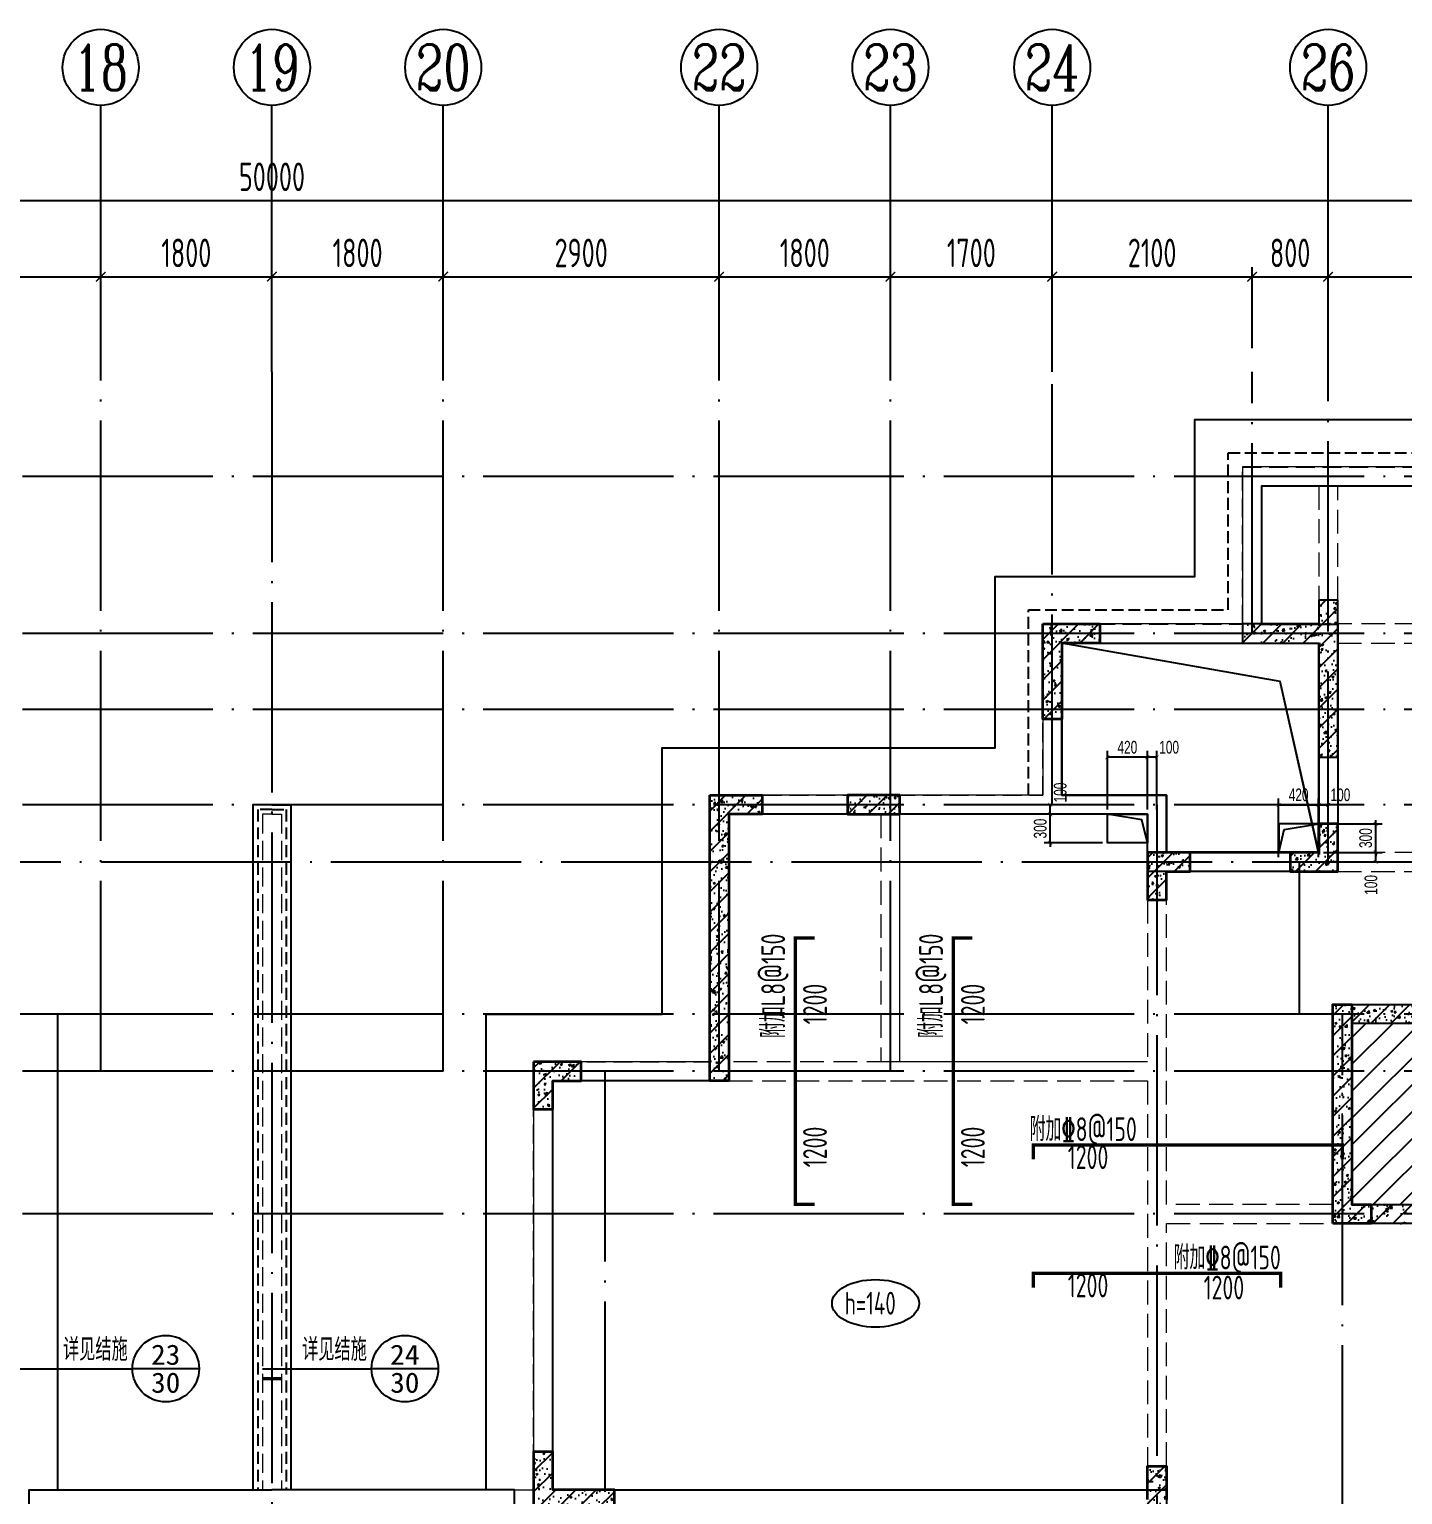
# Model space of a CAD drawing. Extents: x -1058961 to 23600, y -449123 to 2751847.
# Drawn here: x -310597 to -296164, y -391615 to -376215 of the extents above; entities that cross this region are included whole.
import ezdxf
from ezdxf.enums import TextEntityAlignment as Align

# ---------------------------------------------------------------- set-up
doc = ezdxf.new("R2010")
doc.units = 0
doc.header["$LTSCALE"] = 1000
for name, pattern in [('#P_--_20B1_001_t3$0$DASH', [0.35, 0.25, -0.1]), ('__DASH', [0.35, 0.25, -0.1]), ('DASH', [0.35, 0.25, -0.1]), ('DOTE', [2.42, 2, -0.2, 0.02, -0.2]), ('HIDDEN', [0.375, 0.25, -0.125])]:
    doc.linetypes.add(name, pattern=pattern)
doc.layers.get('0').update_dxf_attribs({"linetype": 'CONTINUOUS'})
doc.layers.get('DEFPOINTS').update_dxf_attribs({"linetype": 'CONTINUOUS'})
for name, color, linetype in [('A-AXIS', 1, 'CONTINUOUS'), ('A-DOTE', 10, 'DOTE'), ('AXIS_NUM', 7, 'CONTINUOUS'), ('DIM_IDEN', 67, 'CONTINUOUS'), ('PUB_TEXT', 2, 'CONTINUOUS'), ('ROOF', 183, 'CONTINUOUS'), ('S-B板填充', 251, 'CONTINUOUS'), ('S-B板标注', 3, 'CONTINUOUS'), ('S-B板边线', 2, 'CONTINUOUS'), ('S-B板配筋', 6, 'CONTINUOUS'), ('S-B板配筋号', 7, 'CONTINUOUS'), ('S-D洞口', 4, 'CONTINUOUS'), ('S-D洞口标注', 3, 'CONTINUOUS'), ('S-J基础底板标注', 3, 'CONTINUOUS'), ('S-L主梁线', 4, 'DASH'), ('S-Q墙填充', 252, 'CONTINUOUS'), ('S-Q墙实线', 6, 'CONTINUOUS'), ('S-Y一般标注', 3, 'CONTINUOUS'), ('S-Z柱填充', 252, 'CONTINUOUS'), ('S-Z柱实线', 6, 'CONTINUOUS'), ('看线', 251, 'CONTINUOUS')]:
    doc.layers.add(name, color=color, linetype=linetype)
doc.layers.add('平面-看线', color=45, linetype='CONTINUOUS', lineweight=15)
doc.styles.add('_TCH_AXIS', font='COMPLEX', dxfattribs={"bigfont": 'GBCBIG'})
doc.styles.add('_TCH_LABEL', font='simhei.ttf')
doc.styles.add('TSSD_Axis', font='complex.shx', dxfattribs={"width": 0.7, "bigfont": 'hztxt.shx'})
doc.styles.add('TSSD_DIMENSION', font='Tssdeng.shx', dxfattribs={"width": 0.7, "bigfont": 'tssdchn.shx'})
doc.styles.add('TSSD_REIN', font='tssdeng.shx', dxfattribs={"width": 0.7, "height": 300, "bigfont": 'tssdchn.shx'})
doc.styles.add('结构文字', font='zstxt.shx', dxfattribs={"width": 0.7, "bigfont": 'zshz.shx'})
doc.dimstyles.new('STRUCK30', dxfattribs={"dimscale": 0.33333, "dimtxt": 400, "dimasz": 121, "dimexe": 200, "dimexo": 150, "dimgap": 115, "dimtad": 1, "dimdec": 0, "dimdsep": 46, "dimtxsty": '结构文字', "dimblk": 'ARCHTICK', "dimcen": 400, "dimclrd": 3, "dimclre": 3, "dimclrt": 7, "dimadec": 0, "dimazin": 0, "dimtfac": 1, "dimtdec": 0, "dimtix": 1, "dimtmove": 2, "dimatfit": 3, "dimldrblk": '_DIMX', "dimfxl": 0, "dimtolj": 1, "dimtzin": 0, "dimarcsym": 0})
doc.dimstyles.new('TSSD_100_100', dxfattribs={"dimtxt": 300, "dimasz": 100, "dimexe": 100, "dimexo": 250, "dimgap": 100, "dimtad": 1, "dimdec": 0, "dimzin": 0, "dimdsep": 46, "dimtxsty": 'TSSD_DIMENSION', "dimblk": 'ARCHTICK', "dimcen": 0, "dimdle": 100, "dimclrt": 7, "dimadec": 0, "dimazin": 0, "dimtfac": 1, "dimtdec": 0, "dimtix": 1, "dimtmove": 2, "dimatfit": 3, "dimldrblk": 'ARCHTICK', "dimfxl": 0, "dimtolj": 1, "dimtzin": 0, "dimarcsym": 0})
pattern_1 = [(50, (221408.63, 60814.94), (215.17805, -18.82564), [22.5, -247.5]), (355, (221408.63, 60814.94), (-41.6254, 225.65764), [18, -198]), (100.4514, (221426.56, 60813.37), (173.5528, 206.83186), [19.12206, -210.34263]), (46.1842, (221408.63, 60874.94), (320.1723, -49.6557), [33.75, -371.25]), (96.6356, (221435.3, 60870.8), (280.3988, 292.23536), [28.6831, -315.5139]), (351.1842, (221408.63, 60874.94), (280.3986, 292.2356), [27, -297]), (21, (221438.63, 60859.94), (179.07212, -120.78567), [22.5, -247.5]), (326, (221438.63, 60859.94), (72.9946, 217.545), [18, -198]), (71.4514, (221453.55, 60849.87), (252.0668, 96.75915), [19.12206, -210.34263]), (37.5, (221408.63, 60814.94), (3.647957, 99.868156), [0, -195.6, 0, -201, 0, -198.75]), (7.5, (221408.63, 60814.94), (78.92086, 118.32351), [0, -114.6, 0, -191.1, 0, -75.75]), (327.5, (221341.73, 60814.94), (160.14673, -6.76646), [0, -75, 0, -234, 0, -310.5]), (317.5, (221311.73, 60814.94), (174.95585, 30.0315), [0, -97.5, 0, -155.4, 0, -220.5]), (45, (221408.63, 60814.94), (-106.06602, 106.06602), [])]
pattern_2 = [(50, (79242.38, 113232.59), (215.17805, -18.82564), [22.5, -247.5]), (355, (79242.38, 113232.6), (-41.6254, 225.6576), [18, -198]), (100.4514, (79260.31, 113231.02), (173.5528, 206.8319), [19.12206, -210.3426]), (46.1842, (79242.38, 113292.6), (320.1723, -49.6557), [33.75, -371.25]), (96.6356, (79269.06, 113288.45), (280.3988, 292.2354), [28.683, -315.5139]), (351.1842, (79242.38, 113292.6), (280.3986, 292.2356), [27, -297]), (21, (79272.38, 113277.59), (179.0721, -120.78567), [22.5, -247.5]), (326, (79272.38, 113277.6), (72.9946, 217.545), [18, -198]), (71.4514, (79287.3, 113267.52), (252.0668, 96.75915), [19.12206, -210.3426]), (37.5, (79242.38, 113232.59), (3.64796, 99.86816), [0, -195.6, 0, -201, 0, -198.75]), (7.5, (79242.38, 113232.59), (78.92086, 118.32351), [0, -114.6, 0, -191.1, 0, -75.75]), (327.5, (79175.48, 113232.59), (160.14673, -6.76646), [0, -75, 0, -234, 0, -310.5]), (317.5, (79145.48, 113232.59), (174.95585, 30.0315), [0, -97.5, 0, -155.4, 0, -220.5]), (45, (79242.38, 113232.59), (-106.066, 106.066), [])]

# ---------------------------------------------------------------- blocks, each defined once
blk = doc.blocks.new('ts_axno')
at = {"color": 0, "linetype": 'ByBlock', "lineweight": -2}
blk.add_circle((0, 0), 0.5, dxfattribs=at)
at = {"color": 0, "linetype": 'ByBlock', "lineweight": -2, "style": 'TSSD_Axis', "width": 0.7}
blk.add_attdef('A', text='', height=0.6, dxfattribs=at).set_placement((0, 0), align=Align.MIDDLE_CENTER)
blk = doc.blocks.new('_ArchTick')
at = {"color": 0, "linetype": 'ByBlock', "const_width": 0.15}
blk.add_lwpolyline([(-0.5, -0.5), (0.5, 0.5)], dxfattribs=at)
blk = doc.blocks.new('*D1071')
at = {"layer": 'DEFPOINTS', "color": 0}
for p in [(27800, 19250), (24900, 18250), (27800, 18250)]:
    blk.add_point(p, dxfattribs=at)
at = {"layer": 'S-Y一般标注', "color": 0, "lineweight": -2}
for p, q in [((24800, 19250), (27900, 19250)), ((24900, 18500), (24900, 19350)), ((27800, 18500), (27800, 19350))]:
    blk.add_line(p, q, dxfattribs=at)
at = {"layer": 'S-Y一般标注', "color": 0, "lineweight": -2, "xscale": 100, "yscale": 100, "zscale": 100, "rotation": 180}
blk.add_blockref('_ArchTick', (24900, 19250), dxfattribs=at)
at = {"layer": 'S-Y一般标注', "color": 0, "lineweight": -2, "xscale": 100, "yscale": 100, "zscale": 100}
blk.add_blockref('_ArchTick', (27800, 19250), dxfattribs=at)
at = {"layer": 'S-Y一般标注', "color": 7, "insert": (26350, 19500), "char_height": 300, "attachment_point": 5, "style": 'TSSD_DIMENSION'}
blk.add_mtext('\\A1;2900', dxfattribs=at)
blk = doc.blocks.new('*D1072')
at = {"layer": 'DEFPOINTS', "color": 0}
for p in [(29600, 19250), (27800, 18250), (29600, 18250)]:
    blk.add_point(p, dxfattribs=at)
at = {"layer": 'S-Y一般标注', "color": 0, "lineweight": -2}
for p, q in [((27700, 19250), (29700, 19250)), ((27800, 18500), (27800, 19350)), ((29600, 18500), (29600, 19350))]:
    blk.add_line(p, q, dxfattribs=at)
at = {"layer": 'S-Y一般标注', "color": 0, "lineweight": -2, "xscale": 100, "yscale": 100, "zscale": 100, "rotation": 180}
blk.add_blockref('_ArchTick', (27800, 19250), dxfattribs=at)
at = {"layer": 'S-Y一般标注', "color": 0, "lineweight": -2, "xscale": 100, "yscale": 100, "zscale": 100}
blk.add_blockref('_ArchTick', (29600, 19250), dxfattribs=at)
at = {"layer": 'S-Y一般标注', "color": 7, "insert": (28700, 19500), "char_height": 300, "attachment_point": 5, "style": 'TSSD_DIMENSION'}
blk.add_mtext('\\A1;1800', dxfattribs=at)
blk = doc.blocks.new('*D1073')
at = {"layer": 'DEFPOINTS', "color": 0}
for p in [(31400, 19250), (29600, 18250), (31400, 18250)]:
    blk.add_point(p, dxfattribs=at)
at = {"layer": 'S-Y一般标注', "color": 0, "lineweight": -2}
for p, q in [((29500, 19250), (31500, 19250)), ((29600, 18500), (29600, 19350)), ((31400, 18500), (31400, 19350))]:
    blk.add_line(p, q, dxfattribs=at)
at = {"layer": 'S-Y一般标注', "color": 0, "lineweight": -2, "xscale": 100, "yscale": 100, "zscale": 100, "rotation": 180}
blk.add_blockref('_ArchTick', (29600, 19250), dxfattribs=at)
at = {"layer": 'S-Y一般标注', "color": 0, "lineweight": -2, "xscale": 100, "yscale": 100, "zscale": 100}
blk.add_blockref('_ArchTick', (31400, 19250), dxfattribs=at)
at = {"layer": 'S-Y一般标注', "color": 7, "insert": (30500, 19500), "char_height": 300, "attachment_point": 5, "style": 'TSSD_DIMENSION'}
blk.add_mtext('\\A1;1800', dxfattribs=at)
blk = doc.blocks.new('*D1074')
at = {"layer": 'DEFPOINTS', "color": 0}
for p in [(34300, 19250), (31400, 18250), (34300, 18250)]:
    blk.add_point(p, dxfattribs=at)
at = {"layer": 'S-Y一般标注', "color": 0, "lineweight": -2}
for p, q in [((31300, 19250), (34400, 19250)), ((31400, 18500), (31400, 19350)), ((34300, 18500), (34300, 19350))]:
    blk.add_line(p, q, dxfattribs=at)
at = {"layer": 'S-Y一般标注', "color": 0, "lineweight": -2, "xscale": 100, "yscale": 100, "zscale": 100, "rotation": 180}
blk.add_blockref('_ArchTick', (31400, 19250), dxfattribs=at)
at = {"layer": 'S-Y一般标注', "color": 0, "lineweight": -2, "xscale": 100, "yscale": 100, "zscale": 100}
blk.add_blockref('_ArchTick', (34300, 19250), dxfattribs=at)
at = {"layer": 'S-Y一般标注', "color": 7, "insert": (32850, 19500), "char_height": 300, "attachment_point": 5, "style": 'TSSD_DIMENSION'}
blk.add_mtext('\\A1;2900', dxfattribs=at)
blk = doc.blocks.new('*D1075')
at = {"layer": 'DEFPOINTS', "color": 0}
for p in [(36100, 19250), (34300, 18250), (36100, 18250)]:
    blk.add_point(p, dxfattribs=at)
at = {"layer": 'S-Y一般标注', "color": 0, "lineweight": -2}
for p, q in [((34200, 19250), (36200, 19250)), ((34300, 18500), (34300, 19350)), ((36100, 18500), (36100, 19350))]:
    blk.add_line(p, q, dxfattribs=at)
at = {"layer": 'S-Y一般标注', "color": 0, "lineweight": -2, "xscale": 100, "yscale": 100, "zscale": 100, "rotation": 180}
blk.add_blockref('_ArchTick', (34300, 19250), dxfattribs=at)
at = {"layer": 'S-Y一般标注', "color": 0, "lineweight": -2, "xscale": 100, "yscale": 100, "zscale": 100}
blk.add_blockref('_ArchTick', (36100, 19250), dxfattribs=at)
at = {"layer": 'S-Y一般标注', "color": 7, "insert": (35200, 19500), "char_height": 300, "attachment_point": 5, "style": 'TSSD_DIMENSION'}
blk.add_mtext('\\A1;1800', dxfattribs=at)
blk = doc.blocks.new('*D1076')
at = {"layer": 'DEFPOINTS', "color": 0}
for p in [(37800, 19250), (36100, 18250), (37800, 18250)]:
    blk.add_point(p, dxfattribs=at)
at = {"layer": 'S-Y一般标注', "color": 0, "lineweight": -2}
for p, q in [((36000, 19250), (37900, 19250)), ((36100, 18500), (36100, 19350)), ((37800, 18500), (37800, 19350))]:
    blk.add_line(p, q, dxfattribs=at)
at = {"layer": 'S-Y一般标注', "color": 0, "lineweight": -2, "xscale": 100, "yscale": 100, "zscale": 100, "rotation": 180}
blk.add_blockref('_ArchTick', (36100, 19250), dxfattribs=at)
at = {"layer": 'S-Y一般标注', "color": 0, "lineweight": -2, "xscale": 100, "yscale": 100, "zscale": 100}
blk.add_blockref('_ArchTick', (37800, 19250), dxfattribs=at)
at = {"layer": 'S-Y一般标注', "color": 7, "insert": (36950, 19500), "char_height": 300, "attachment_point": 5, "style": 'TSSD_DIMENSION'}
blk.add_mtext('\\A1;1700', dxfattribs=at)
blk = doc.blocks.new('*D1077')
at = {"layer": 'DEFPOINTS', "color": 0}
for p in [(40700, 19250), (39900, 18250), (40700, 18250)]:
    blk.add_point(p, dxfattribs=at)
at = {"layer": 'S-Y一般标注', "color": 0, "lineweight": -2}
for p, q in [((39800, 19250), (40800, 19250)), ((39900, 18500), (39900, 19350)), ((40700, 18500), (40700, 19350))]:
    blk.add_line(p, q, dxfattribs=at)
at = {"layer": 'S-Y一般标注', "color": 0, "lineweight": -2, "xscale": 100, "yscale": 100, "zscale": 100, "rotation": 180}
blk.add_blockref('_ArchTick', (39900, 19250), dxfattribs=at)
at = {"layer": 'S-Y一般标注', "color": 0, "lineweight": -2, "xscale": 100, "yscale": 100, "zscale": 100}
blk.add_blockref('_ArchTick', (40700, 19250), dxfattribs=at)
at = {"layer": 'S-Y一般标注', "color": 7, "insert": (40300, 19500), "char_height": 300, "attachment_point": 5, "style": 'TSSD_DIMENSION'}
blk.add_mtext('\\A1;800', dxfattribs=at)
blk = doc.blocks.new('*D1078')
at = {"layer": 'DEFPOINTS', "color": 0}
for p in [(43500, 19250), (40700, 18250), (43500, 18250)]:
    blk.add_point(p, dxfattribs=at)
at = {"layer": 'S-Y一般标注', "color": 0, "lineweight": -2}
for p, q in [((40600, 19250), (43600, 19250)), ((40700, 18500), (40700, 19350)), ((43500, 18500), (43500, 19350))]:
    blk.add_line(p, q, dxfattribs=at)
at = {"layer": 'S-Y一般标注', "color": 0, "lineweight": -2, "xscale": 100, "yscale": 100, "zscale": 100, "rotation": 180}
blk.add_blockref('_ArchTick', (40700, 19250), dxfattribs=at)
at = {"layer": 'S-Y一般标注', "color": 0, "lineweight": -2, "xscale": 100, "yscale": 100, "zscale": 100}
blk.add_blockref('_ArchTick', (43500, 19250), dxfattribs=at)
at = {"layer": 'S-Y一般标注', "color": 7, "insert": (42100, 19500), "char_height": 300, "attachment_point": 5, "style": 'TSSD_DIMENSION'}
blk.add_mtext('\\A1;2800', dxfattribs=at)
blk = doc.blocks.new('*D1084')
at = {"layer": 'DEFPOINTS', "color": 0}
for p in [(54600, 20050), (4600, 18250), (54600, 18250)]:
    blk.add_point(p, dxfattribs=at)
at = {"layer": 'S-Y一般标注', "color": 0, "lineweight": -2}
for p, q in [((4500, 20050), (54700, 20050)), ((4600, 18500), (4600, 20150)), ((54600, 18500), (54600, 20150))]:
    blk.add_line(p, q, dxfattribs=at)
at = {"layer": 'S-Y一般标注', "color": 0, "lineweight": -2, "xscale": 100, "yscale": 100, "zscale": 100, "rotation": 180}
blk.add_blockref('_ArchTick', (4600, 20050), dxfattribs=at)
at = {"layer": 'S-Y一般标注', "color": 0, "lineweight": -2, "xscale": 100, "yscale": 100, "zscale": 100}
blk.add_blockref('_ArchTick', (54600, 20050), dxfattribs=at)
at = {"layer": 'S-Y一般标注', "color": 7, "insert": (29600, 20300), "char_height": 300, "attachment_point": 5, "style": 'TSSD_DIMENSION'}
blk.add_mtext('\\A1;50000', dxfattribs=at)
blk = doc.blocks.new('*D1097')
at = {"layer": 'DEFPOINTS', "color": 0}
for p in [(39900, 19250), (37800, 18250), (39900, 18250)]:
    blk.add_point(p, dxfattribs=at)
at = {"layer": 'S-Y一般标注', "color": 0, "lineweight": -2}
for p, q in [((37700, 19250), (40000, 19250)), ((37800, 18500), (37800, 19350)), ((39900, 18500), (39900, 19350))]:
    blk.add_line(p, q, dxfattribs=at)
at = {"layer": 'S-Y一般标注', "color": 0, "lineweight": -2, "xscale": 100, "yscale": 100, "zscale": 100, "rotation": 180}
blk.add_blockref('_ArchTick', (37800, 19250), dxfattribs=at)
at = {"layer": 'S-Y一般标注', "color": 0, "lineweight": -2, "xscale": 100, "yscale": 100, "zscale": 100}
blk.add_blockref('_ArchTick', (39900, 19250), dxfattribs=at)
at = {"layer": 'S-Y一般标注', "color": 7, "insert": (38850, 19500), "char_height": 300, "attachment_point": 5, "style": 'TSSD_DIMENSION'}
blk.add_mtext('\\A1;2100', dxfattribs=at)
blk = doc.blocks.new('20210731.05472099')
at = {"layer": 'ROOF', "ltscale": 0.8}
for points in [[(21200, 3000), (21200, 8000), (19350, 8000), (19350, 10800), (15850, 10800), (15850, 12600), (13750, 12600), (13750, 14250), (8150, 14250), (8150, 12600), (6050, 12600), (6050, 10800), (2550, 10800), (2550, 8500), (1850, 8500)], [(25700, 3000), (25700, 8000), (27550, 8000), (27550, 10800), (31050, 10800), (31050, 12600), (33150, 12600), (33150, 14250), (38750, 14250), (38750, 12600), (40850, 12600), (40850, 10800), (44350, 10800), (44350, 8500), (45050, 8500)], [(38050, 12100), (38050, 13550), (33850, 13550), (33850, 12100), (34650, 12100), (34650, 9500), (32650, 9500), (32650, 10100), (28250, 10100), (28250, 7300), (26400, 7300), (26400, 3000), (32850, 3000), (32850, 1200), (39050, 1200), (39050, 3000), (44850, 3000), (44850, 7300), (43650, 7300), (43650, 10100), (42050, 10100), (42050, 7300), (37300, 7300)], [(1850, 1000), (20900, 1000), (20900, 3000), (21200, 3000)], [(21200, 3000), (23450, 3000)], [(25700, 3000), (23450, 3000)], [(45050, 1000), (26000, 1000), (26000, 3000), (25700, 3000)]]:
    blk.add_lwpolyline(points, dxfattribs=at)
blk.add_lwpolyline([(31750, 10300), (31750, 11900), (34450, 11900), (34450, 9701), (32850, 9701), (32850, 10300)], close=True, dxfattribs=at)
at = {"layer": '平面-看线', "linetype": 'DASH', "ltscale": 0.8}
for points in [[(26000, 3000), (26200, 3000), (26200, 7500), (28050, 7500), (28050, 10300), (31550, 10300), (31550, 12100), (33650, 12100), (33650, 13750), (38250, 13750), (38250, 12100), (40350, 12100), (40350, 10300), (43850, 10300), (43850, 8400)], [(23450, 10100), (23350, 10100), (23350, 3000)], [(23450, 10100), (23550, 10100), (23550, 3000)]]:
    blk.add_lwpolyline(points, dxfattribs=at)
at = {"layer": '看线', "color": 202, "linetype": '#P_--_20B1_001_t3$0$DASH', "ltscale": 0.5}
blk.add_lwpolyline([(31400, 10300), (31400, 12250), (33500, 12250), (33500, 13900), (38400, 13900), (38400, 12250), (40500, 12250), (40500, 10300)], dxfattribs=at)
at = {"layer": '看线', "color": 201}
for points in [[(23450, 10200), (23250, 10200), (23250, 3000)], [(23450, 10200), (23650, 10200), (23650, 3000)]]:
    blk.add_lwpolyline(points, dxfattribs=at)
at = {"layer": '看线', "color": 201, "linetype": 'HIDDEN', "ltscale": 0.5}
for points in [[(23450, 10150), (23300, 10150), (23300, 3000)], [(23450, 10150), (23600, 10150), (23600, 3000)]]:
    blk.add_lwpolyline(points, dxfattribs=at)
blk = doc.blocks.new('20210804.00390298')
at = {"layer": 'S-Q墙填充'}
h = blk.add_hatch(dxfattribs=at)
h.set_pattern_fill('ARMORED', color=252, scale=30, style=0)
h.set_pattern_definition(pattern_1)
h.paths.add_polyline_path([(76842, 63749), (79142, 63749), (79142, 63549), (76842, 63549)])
h = blk.add_hatch(dxfattribs=at)
h.set_pattern_fill('ARMORED', color=252, scale=30, style=0)
h.set_pattern_definition(pattern_1)
h.paths.add_polyline_path([(77042, 61649), (78942, 61649), (78942, 61449), (77042, 61449)])
at = {"layer": 'S-B板边线'}
for points in [[(76842, 63749), (79142, 63749), (79142, 63549), (76842, 63549)], [(77042, 61649), (78942, 61649), (78942, 61449), (77042, 61449)]]:
    blk.add_lwpolyline(points, close=True, dxfattribs=at)
blk = doc.blocks.new('20210807.15294921')
at = {"layer": 'S-Q墙填充'}
h = blk.add_hatch(dxfattribs=at)
h.set_pattern_fill('ARMORED', color=252, scale=30, style=0)
h.set_pattern_definition([(50, (73980.54, 281268.66), (215.17805, -18.82564), [22.5, -247.5]), (355, (73980.54, 281268.66), (-41.6254, 225.65764), [18, -198]), (100.4514, (73998.48, 281267.1), (173.55281, 206.83186), [19.12206, -210.34263]), (46.1842, (73980.54, 281328.66), (320.1723, -49.6557), [33.75, -371.25]), (96.6356, (74007.23, 281324.53), (280.3988, 292.23536), [28.6831, -315.5139]), (351.1842, (73980.54, 281328.66), (280.3986, 292.2356), [27, -297]), (21, (74010.54, 281313.66), (179.07212, -120.78567), [22.5, -247.5]), (326, (74010.54, 281313.66), (72.9946, 217.54501), [18, -198]), (71.4514, (74025.47, 281303.6), (252.06679, 96.75915), [19.12206, -210.34263]), (37.5, (73980.544, 281268.66), (3.647957, 99.868156), [0, -195.6, 0, -201, 0, -198.75]), (7.5, (73980.54, 281268.66), (78.92086, 118.323514), [0, -114.6, 0, -191.1, 0, -75.75]), (327.5, (73913.644, 281268.66), (160.14673, -6.766462), [0, -75, 0, -234, 0, -310.5]), (317.5, (73883.64, 281268.66), (174.95585, 30.031495), [0, -97.5, 0, -155.4, 0, -220.5]), (45, (73980.54, 281268.66), (-106.06602, 106.06602), [])])
h.paths.add_polyline_path([(94516, 67840), (94516, 68190), (94316, 68190), (94316, 67940), (93516, 67940), (93516, 67740), (94316, 67740), (94316, 66540), (94516, 66540)])
h = blk.add_hatch(dxfattribs=at)
h.set_pattern_fill('ARMORED', color=252, scale=30, style=0)
h.set_pattern_definition(pattern_2)
h.paths.add_polyline_path([(91416, 67940), (92016, 67940), (92016, 67740), (91616, 67740), (91616, 66940), (91416, 66940)])
h = blk.add_hatch(dxfattribs=at)
h.set_pattern_fill('ARMORED', color=252, scale=30, style=0)
h.set_pattern_definition(pattern_2)
h.paths.add_polyline_path([(87916, 66140), (88466, 66140), (88466, 65940), (88116, 65940), (88116, 63140), (87916, 63140)])
h = blk.add_hatch(dxfattribs=at)
h.set_pattern_fill('ARMORED', color=252, scale=30, style=0)
h.set_pattern_definition(pattern_2)
h.paths.add_polyline_path([(94466, 61640), (94466, 62790), (94466, 63240), (94466, 63940), (94666, 63940), (94666, 63240), (94666, 62790), (94666, 61840), (94866, 61840), (94866, 61640)])
h = blk.add_hatch(dxfattribs=at)
h.set_pattern_fill('ARMORED', color=252, scale=30, style=0)
h.set_pattern_definition(pattern_2)
h.paths.add_polyline_path([(86066, 58640), (86916, 58640), (86916, 58840), (86266, 58840), (86266, 59240), (86066, 59240)])
h = blk.add_hatch(dxfattribs=at)
h.set_pattern_fill('ARMORED', color=252, scale=30, style=0)
h.set_pattern_definition(pattern_2)
edge = h.paths.add_edge_path()
edge.add_line((92716, 59090), (92716, 57440))
edge.add_line((92716, 57440), (92516, 57440))
edge.add_line((92516, 57440), (92516, 59090))
at = {"layer": 'S-Z柱填充'}
h = blk.add_hatch(dxfattribs=at)
h.set_pattern_fill('ARMORED', color=252, scale=30, style=0)
h.set_pattern_definition(pattern_2)
h.paths.add_polyline_path([(89916, 66140), (89366, 66140), (89366, 65940), (89916, 65940)])
h = blk.add_hatch(dxfattribs=at)
h.set_pattern_fill('ARMORED', color=252, scale=30, style=0)
h.set_pattern_definition(pattern_2)
h.paths.add_polyline_path([(94516, 65840), (94316, 65840), (94316, 65540), (94016, 65540), (94016, 65340), (94516, 65340)])
h = blk.add_hatch(dxfattribs=at)
h.set_pattern_fill('ARMORED', color=252, scale=30, style=0)
h.set_pattern_definition(pattern_2)
h.paths.add_polyline_path([(92716, 65340), (92966, 65340), (92966, 65540), (92516, 65540), (92516, 65040), (92716, 65040)])
h = blk.add_hatch(dxfattribs=at)
h.set_pattern_fill('ARMORED', color=252, scale=30, style=0)
h.set_pattern_definition(pattern_2)
h.paths.add_polyline_path([(86066, 63340), (86066, 62840), (86266, 62840), (86266, 63140), (86566, 63140), (86566, 63340)])
at = {"layer": 'S-D洞口', "color": 5}
blk.add_lwpolyline([(91616, 67740), (94316, 67740), (94316, 65540), (93912, 67335), (91616, 67740), (91616, 66140), (92716, 66140), (92716, 65540), (94316, 65540)], dxfattribs=at)
at = {"layer": 'S-L主梁线', "linetype": 'ByBlock', "lineweight": 18}
for p, q in [((93516, 69590), (93516, 67940)), ((94416, 69590), (93516, 69590)), ((97216, 69590), (94416, 69590)), ((93516, 67940), (92016, 67940)), ((91416, 66940), (91416, 66140)), ((91616, 66140), (91616, 66940)), ((89366, 66140), (88466, 66140)), ((91416, 66140), (89916, 66140)), ((92716, 66140), (91616, 66140)), ((92716, 65540), (92716, 66140)), ((89916, 63340), (89916, 65940)), ((89916, 65940), (91516, 65940)), ((91516, 65940), (92516, 65940)), ((92516, 65940), (92516, 65540)), ((87916, 63340), (86566, 63340)), ((92516, 63340), (89816, 63340)), ((86066, 62840), (86066, 59240))]:
    blk.add_line(p, q, dxfattribs=at)
at = {"layer": 'S-L主梁线', "linetype": '__DASH', "lineweight": 18}
for p, q in [((93716, 69390), (94316, 69390)), ((93716, 67940), (93716, 69390)), ((94316, 69390), (94316, 68190)), ((94516, 69390), (97116, 69390)), ((94516, 68190), (94516, 69390)), ((97116, 67940), (94516, 67940)), ((92016, 67740), (93516, 67740)), ((94516, 67740), (97116, 67740)), ((94316, 66540), (94316, 65840)), ((94516, 65840), (94516, 66540)), ((88466, 65940), (89366, 65940)), ((89716, 65940), (89716, 63340)), ((94016, 65540), (92966, 65540)), ((97116, 65540), (94516, 65540)), ((92966, 65340), (94016, 65340)), ((94516, 65340), (97116, 65340)), ((92516, 65041), (92516, 63340)), ((92716, 63240), (92716, 65041)), ((96966, 63940), (94666, 63940)), ((94666, 63740), (96966, 63740)), ((89816, 63340), (88116, 63340)), ((86566, 63140), (87916, 63140)), ((88116, 63140), (89816, 63140)), ((89816, 63140), (92516, 63140)), ((92516, 63140), (92516, 61740)), ((92716, 61840), (92716, 63240)), ((86266, 59240), (86266, 62840)), ((94466, 61840), (92716, 61840)), ((95816, 61840), (94866, 61840)), ((92516, 61740), (92516, 59090)), ((92716, 59090), (92716, 61640)), ((92716, 61640), (94466, 61640)), ((94866, 61640), (95816, 61640)), ((92516, 58840), (86916, 58840))]:
    blk.add_line(p, q, dxfattribs=at)
at = {"layer": 'S-Q墙实线'}
blk.add_lwpolyline([(94516, 67840), (94516, 68190), (94316, 68190), (94316, 67940), (93516, 67940), (93516, 67740), (94316, 67740), (94316, 66540), (94516, 66540), (94516, 67840)], dxfattribs=at)
at = {"layer": 'S-Q墙实线', "lineweight": 35}
for points in [[(91416, 67940), (92016, 67940), (92016, 67740), (91616, 67740), (91616, 66940), (91416, 66940)], [(87916, 66140), (88466, 66140), (88466, 65940), (88116, 65940), (88116, 63140), (87916, 63140)], [(94466, 61640), (94466, 62790), (94466, 63240), (94466, 63940), (94666, 63940), (94666, 63240), (94666, 62790), (94666, 61840), (94866, 61840), (94866, 61640)], [(86066, 58640), (86916, 58640), (86916, 58840), (86266, 58840), (86266, 59240), (86066, 59240)]]:
    blk.add_lwpolyline(points, close=True, dxfattribs=at)
blk.add_lwpolyline([(92516, 58740), (92516, 59090), (92716, 59090), (92716, 58740)], dxfattribs=at)
at = {"layer": 'S-Z柱实线', "lineweight": 35}
for points in [[(89916, 66140), (89366, 66140), (89366, 65940), (89916, 65940)], [(94516, 65840), (94316, 65840), (94316, 65540), (94016, 65540), (94016, 65340), (94516, 65340)], [(92716, 65340), (92966, 65340), (92966, 65540), (92516, 65540), (92516, 65040), (92716, 65040)], [(86066, 63340), (86066, 62840), (86266, 62840), (86266, 63140), (86566, 63140), (86566, 63340)]]:
    blk.add_lwpolyline(points, close=True, dxfattribs=at)
blk = doc.blocks.new('*D2884')
at = {"layer": 'DEFPOINTS', "color": 0}
for p in [(-297047, -384565), (-296447, -384565), (-297047, -384865)]:
    blk.add_point(p, dxfattribs=at)
at = {"layer": 'S-D洞口标注', "color": 3, "lineweight": -2}
for p, q in [((-296447, -384565), (-296447, -384525)), ((-296997, -384565), (-296380, -384565)), ((-296447, -384865), (-296447, -384565)), ((-296997, -384865), (-296380, -384865)), ((-296447, -384865), (-296447, -384905))]:
    blk.add_line(p, q, dxfattribs=at)
at = {"layer": 'S-D洞口标注', "color": 3, "lineweight": -2, "xscale": 40.33293, "yscale": 40.33293, "zscale": 40.33293}
for p, rotation in [((-296447, -384565), 270), ((-296447, -384865), 90)]:
    blk.add_blockref('_ArchTick', p, dxfattribs=dict(at, rotation=rotation))
at = {"layer": 'S-D洞口标注', "color": 7, "insert": (-296552, -384715), "char_height": 133.3, "attachment_point": 5, "rotation": 90, "style": '结构文字'}
blk.add_mtext('\\A1;300', dxfattribs=at)
blk = doc.blocks.new('_DIMX')
blk.add_line((-150, 0), (150, 0))
at = {"const_width": 50}
blk.add_lwpolyline([(-70, -70), (70, 70)], dxfattribs=at)
blk = doc.blocks.new('*D2885')
at = {"layer": 'DEFPOINTS', "color": 0}
for p in [(-297047, -384366), (-297467, -384966), (-297047, -384965)]:
    blk.add_point(p, dxfattribs=at)
at = {"layer": 'S-D洞口标注', "color": 3, "lineweight": -2}
for p, q in [((-297467, -384916), (-297467, -384299)), ((-297467, -384366), (-297047, -384366)), ((-297047, -384915), (-297047, -384299))]:
    blk.add_line(p, q, dxfattribs=at)
at = {"layer": 'S-D洞口标注', "color": 3, "lineweight": -2, "xscale": 40.33293, "yscale": 40.33293, "zscale": 40.33293, "rotation": 180}
blk.add_blockref('_ArchTick', (-297467, -384366), dxfattribs=at)
at = {"layer": 'S-D洞口标注', "color": 3, "lineweight": -2, "xscale": 40.33293, "yscale": 40.33293, "zscale": 40.33293}
blk.add_blockref('_ArchTick', (-297047, -384366), dxfattribs=at)
at = {"layer": 'S-D洞口标注', "color": 7, "insert": (-297257, -384261), "char_height": 133.3, "attachment_point": 5, "style": '结构文字'}
blk.add_mtext('\\A1;420', dxfattribs=at)
blk = doc.blocks.new('*D2886')
at = {"layer": 'DEFPOINTS', "color": 0}
for p in [(-296947, -384366), (-297047, -384965), (-296947, -384965)]:
    blk.add_point(p, dxfattribs=at)
at = {"layer": 'S-D洞口标注', "color": 3, "lineweight": -2}
for p, q in [((-297047, -384915), (-297047, -384299)), ((-297047, -384366), (-296947, -384366)), ((-296947, -384915), (-296947, -384299))]:
    blk.add_line(p, q, dxfattribs=at)
at = {"layer": 'S-D洞口标注', "color": 3, "lineweight": -2, "xscale": 40.33293, "yscale": 40.33293, "zscale": 40.33293, "rotation": 180}
blk.add_blockref('_ArchTick', (-297047, -384366), dxfattribs=at)
at = {"layer": 'S-D洞口标注', "color": 3, "lineweight": -2, "xscale": 40.33293, "yscale": 40.33293, "zscale": 40.33293}
blk.add_blockref('_ArchTick', (-296947, -384366), dxfattribs=at)
at = {"layer": 'S-D洞口标注', "color": 7, "insert": (-296818, -384261), "char_height": 133.3, "attachment_point": 5, "style": '结构文字'}
blk.add_mtext('\\A1;100', dxfattribs=at)
blk = doc.blocks.new('*D2887')
at = {"layer": 'DEFPOINTS', "color": 0}
for p in [(-297047, -384865), (-297047, -384965), (-296447, -384865)]:
    blk.add_point(p, dxfattribs=at)
at = {"layer": 'S-D洞口标注', "color": 3, "lineweight": -2}
for p, q in [((-296997, -384865), (-296380, -384865)), ((-296997, -384965), (-296380, -384965)), ((-296447, -384965), (-296447, -384865))]:
    blk.add_line(p, q, dxfattribs=at)
at = {"layer": 'S-D洞口标注', "color": 3, "lineweight": -2, "xscale": 40.33293, "yscale": 40.33293, "zscale": 40.33293}
for p, rotation in [((-296447, -384865), 90), ((-296447, -384965), 270)]:
    blk.add_blockref('_ArchTick', p, dxfattribs=dict(at, rotation=rotation))
at = {"layer": 'S-D洞口标注', "color": 7, "insert": (-296497, -385207), "char_height": 133.3, "attachment_point": 5, "rotation": 90, "style": '结构文字'}
blk.add_mtext('\\A1;100', dxfattribs=at)
blk = doc.blocks.new('*D2892')
at = {"layer": 'DEFPOINTS', "color": 0}
for p in [(-299867, -384465), (-299267, -384465), (-299267, -384765)]:
    blk.add_point(p, dxfattribs=at)
at = {"layer": 'S-D洞口标注', "color": 3, "lineweight": -2}
for p, q in [((-299317, -384465), (-299933, -384465)), ((-299867, -384465), (-299867, -384425)), ((-299867, -384765), (-299867, -384465)), ((-299317, -384765), (-299933, -384765)), ((-299867, -384765), (-299867, -384806))]:
    blk.add_line(p, q, dxfattribs=at)
at = {"layer": 'S-D洞口标注', "color": 3, "lineweight": -2, "xscale": 40.33293, "yscale": 40.33293, "zscale": 40.33293}
for p, rotation in [((-299867, -384465), 270), ((-299867, -384765), 90)]:
    blk.add_blockref('_ArchTick', p, dxfattribs=dict(at, rotation=rotation))
at = {"layer": 'S-D洞口标注', "color": 7, "insert": (-299972, -384615), "char_height": 133.3, "attachment_point": 5, "rotation": 90, "style": '结构文字'}
blk.add_mtext('\\A1;300', dxfattribs=at)
blk = doc.blocks.new('*D2893')
at = {"layer": 'DEFPOINTS', "color": 0}
for p in [(-299267, -383866), (-299267, -384465), (-298847, -384466)]:
    blk.add_point(p, dxfattribs=at)
at = {"layer": 'S-D洞口标注', "color": 3, "lineweight": -2}
for p, q in [((-299267, -384415), (-299267, -383799)), ((-298847, -383866), (-299267, -383866)), ((-298847, -384416), (-298847, -383799))]:
    blk.add_line(p, q, dxfattribs=at)
at = {"layer": 'S-D洞口标注', "color": 3, "lineweight": -2, "xscale": 40.33293, "yscale": 40.33293, "zscale": 40.33293, "rotation": 180}
blk.add_blockref('_ArchTick', (-299267, -383866), dxfattribs=at)
at = {"layer": 'S-D洞口标注', "color": 3, "lineweight": -2, "xscale": 40.33293, "yscale": 40.33293, "zscale": 40.33293}
blk.add_blockref('_ArchTick', (-298847, -383866), dxfattribs=at)
at = {"layer": 'S-D洞口标注', "color": 7, "insert": (-299057, -383761), "char_height": 133.3, "attachment_point": 5, "style": '结构文字'}
blk.add_mtext('\\A1;420', dxfattribs=at)
blk = doc.blocks.new('*D2894')
at = {"layer": 'DEFPOINTS', "color": 0}
for p in [(-299867, -384365), (-299267, -384365), (-299267, -384465)]:
    blk.add_point(p, dxfattribs=at)
at = {"layer": 'S-D洞口标注', "color": 3, "lineweight": -2}
for p, q in [((-299317, -384365), (-299933, -384365)), ((-299867, -384465), (-299867, -384365)), ((-299317, -384465), (-299933, -384465))]:
    blk.add_line(p, q, dxfattribs=at)
at = {"layer": 'S-D洞口标注', "color": 3, "lineweight": -2, "xscale": 40.33293, "yscale": 40.33293, "zscale": 40.33293}
for p, rotation in [((-299867, -384365), 90), ((-299867, -384465), 270)]:
    blk.add_blockref('_ArchTick', p, dxfattribs=dict(at, rotation=rotation))
at = {"layer": 'S-D洞口标注', "color": 7, "insert": (-299762, -384236), "char_height": 133.3, "attachment_point": 5, "rotation": 90, "style": '结构文字'}
blk.add_mtext('\\A1;100', dxfattribs=at)
blk = doc.blocks.new('*D2895')
at = {"layer": 'DEFPOINTS', "color": 0}
for p in [(-298847, -383866), (-298847, -384466), (-298747, -384466)]:
    blk.add_point(p, dxfattribs=at)
at = {"layer": 'S-D洞口标注', "color": 3, "lineweight": -2}
for p, q in [((-298847, -384416), (-298847, -383799)), ((-298747, -383866), (-298847, -383866)), ((-298747, -384416), (-298747, -383799))]:
    blk.add_line(p, q, dxfattribs=at)
at = {"layer": 'S-D洞口标注', "color": 3, "lineweight": -2, "xscale": 40.33293, "yscale": 40.33293, "zscale": 40.33293, "rotation": 180}
blk.add_blockref('_ArchTick', (-298847, -383866), dxfattribs=at)
at = {"layer": 'S-D洞口标注', "color": 3, "lineweight": -2, "xscale": 40.33293, "yscale": 40.33293, "zscale": 40.33293}
blk.add_blockref('_ArchTick', (-298747, -383866), dxfattribs=at)
at = {"layer": 'S-D洞口标注', "color": 7, "insert": (-298618, -383761), "char_height": 133.3, "attachment_point": 5, "style": '结构文字'}
blk.add_mtext('\\A1;100', dxfattribs=at)
blk = doc.blocks.new('20210811.10013268')
at = {"layer": 'DIM_IDEN'}
for p, q in [((22103, 5679), (23279, 5679)), ((23279, 5679), (23587, 5679)), ((24287, 5679), (23587, 5679)), ((24953, 5679), (25792, 5679)), ((25792, 5679), (26100, 5679)), ((26800, 5679), (26100, 5679))]:
    blk.add_line(p, q, dxfattribs=at)
at = {"layer": 'DIM_IDEN', "const_width": 35}
blk.add_lwpolyline([(24953, 5574), (25153, 5574)], dxfattribs=at)
at = {"layer": 'DIM_IDEN'}
for centre in [(23937, 5679), (26450, 5679)]:
    blk.add_circle(centre, 350, dxfattribs=at)
at = {"layer": 'PUB_TEXT', "style": '_TCH_AXIS'}
for p in [(22857, 5762), (25370, 5762)]:
    blk.add_text('详见结施', height=236.3, dxfattribs=at).set_placement(p)
at = {"layer": 'PUB_TEXT', "style": '_TCH_LABEL'}
for s, height, width, p, p2 in [('23', 212.7, 1.00565, (23783, 5720), (24090, 5720)), ('24', 211.6, 1.022989, (26294, 5720), (26605, 5720)), ('30', 212.7, 1.00565, (23783, 5426), (24090, 5426)), ('30', 212.7, 1.00565, (26296, 5426), (26603, 5426))]:
    blk.add_text(s, height=height, dxfattribs=dict(at, width=width)).set_placement(p, p2, align=Align.FIT)
blk = doc.blocks.new('20210726.16395156')
at = {"layer": 'A-AXIS'}
for p, q in [((27800, 18249.9), (27800, 21049.9)), ((29600, 18249.9), (29600, 21049.9)), ((31400, 18249.9), (31400, 21049.9)), ((34300, 18249.9), (34300, 21049.9)), ((36100, 18249.9), (36100, 21049.9)), ((37800, 18249.9), (37800, 21049.9)), ((40700, 18249.9), (40700, 21049.9))]:
    blk.add_line(p, q, dxfattribs=at)
at = {"layer": 'A-DOTE'}
for p, q in [((27800, 10900), (27800, 18249.9)), ((29600, 18249.9), (29600, 3600)), ((31400, 10900), (31400, 18249.9)), ((34300, 10900), (34300, 18249.9)), ((36100, 10900), (36100, 18249.9)), ((37800, 13700), (37800, 18249.9)), ((39900, 15500), (39900, 18249.9)), ((40700, 13100.3), (40700, 18249.9)), ((55600, 17150), (3600, 17150)), ((55600, 15500), (3600, 15500)), ((55600, 14700), (3600, 14700)), ((55600, 13700), (3600, 13700)), ((38900.2, 13700), (38900, 3600)), ((3600, 13100.3), (55600, 13100.3)), ((40400, 11500), (40400, 13100)), ((55600, 11500), (3600, 11500)), ((40850, 3600.2), (40850, 11500)), ((55600, 10900), (3600, 10900)), ((33100, 10900), (33100, 3600)), ((55600, 9400), (3600, 9400))]:
    blk.add_line(p, q, dxfattribs=at)
at = {"layer": 'A-AXIS'}
ref = blk.add_blockref('ts_axno', (27800, 21449.9), dxfattribs=dict(at, xscale=800, yscale=800, zscale=800))
ref.add_attrib('11', '18', dxfattribs={"layer": 'AXIS_NUM', "height": 480, "style": 'TSSD_Axis', "width": 0.7}).set_placement((27800, 21449.9), align=Align.MIDDLE_CENTER)
ref = blk.add_blockref('ts_axno', (29600, 21449.9), dxfattribs=dict(at, xscale=800, yscale=800, zscale=800))
ref.add_attrib('12', '19', dxfattribs={"layer": 'AXIS_NUM', "height": 480, "style": 'TSSD_Axis', "width": 0.7}).set_placement((29600, 21449.9), align=Align.MIDDLE_CENTER)
ref = blk.add_blockref('ts_axno', (31400, 21449.9), dxfattribs=dict(at, xscale=800, yscale=800, zscale=800))
ref.add_attrib('13', '20', dxfattribs={"layer": 'AXIS_NUM', "height": 480, "style": 'TSSD_Axis', "width": 0.7}).set_placement((31400, 21449.9), align=Align.MIDDLE_CENTER)
ref = blk.add_blockref('ts_axno', (34300, 21449.9), dxfattribs=dict(at, xscale=800, yscale=800, zscale=800))
ref.add_attrib('14', '22', dxfattribs={"layer": 'AXIS_NUM', "height": 480, "style": 'TSSD_Axis', "width": 0.7}).set_placement((34300, 21449.9), align=Align.MIDDLE_CENTER)
ref = blk.add_blockref('ts_axno', (36100, 21449.9), dxfattribs=dict(at, xscale=800, yscale=800, zscale=800))
ref.add_attrib('15', '23', dxfattribs={"layer": 'AXIS_NUM', "height": 480, "style": 'TSSD_Axis', "width": 0.7}).set_placement((36100, 21449.9), align=Align.MIDDLE_CENTER)
ref = blk.add_blockref('ts_axno', (37800, 21449.9), dxfattribs=dict(at, xscale=800, yscale=800, zscale=800))
ref.add_attrib('16', '24', dxfattribs={"layer": 'AXIS_NUM', "height": 480, "style": 'TSSD_Axis', "width": 0.7}).set_placement((37800, 21449.9), align=Align.MIDDLE_CENTER)
ref = blk.add_blockref('ts_axno', (40700, 21449.9), dxfattribs=dict(at, xscale=800, yscale=800, zscale=800))
ref.add_attrib('17', '26', dxfattribs={"layer": 'AXIS_NUM', "height": 480, "style": 'TSSD_Axis', "width": 0.7}).set_placement((40700, 21449.9), align=Align.MIDDLE_CENTER)
at = {"layer": 'S-Y一般标注'}
for base, p1, p2, picture, middle in [((54600, 20049.9), (4600, 18249.9), (54600, 18249.9), '*D1084', (29600, 20299.9)), ((27800, 19249.9), (24900, 18249.9), (27800, 18249.9), '*D1071', (26350, 19499.9)), ((29600, 19249.9), (27800, 18249.9), (29600, 18249.9), '*D1072', (28700, 19499.9)), ((31400, 19249.9), (29600, 18249.9), (31400, 18249.9), '*D1073', (30500, 19499.9)), ((34300, 19249.9), (31400, 18249.9), (34300, 18249.9), '*D1074', (32850, 19499.9)), ((36100, 19249.9), (34300, 18249.9), (36100, 18249.9), '*D1075', (35200, 19499.9)), ((37800, 19249.9), (36100, 18249.9), (37800, 18249.9), '*D1076', (36950, 19499.9)), ((39900, 19249.9), (37800, 18249.9), (39900, 18249.9), '*D1097', (38850, 19499.9)), ((40700, 19249.9), (39900, 18249.9), (40700, 18249.9), '*D1077', (40300, 19499.9)), ((43500, 19249.9), (40700, 18249.9), (43500, 18249.9), '*D1078', (42100, 19499.9))]:
    dim = blk.add_linear_dim(base=base, p1=p1, p2=p2, dimstyle='TSSD_100_100', dxfattribs=at)
    dim.commit()
    dim.dimension.update_dxf_attribs({"geometry": picture, "text_midpoint": middle})

msp = doc.modelspace()

# ---------------------------------------------------------------- hatches: boundary and pattern name
at = {"layer": 'S-B板填充'}
h = msp.add_hatch(dxfattribs=at)
h.set_pattern_fill('METAL', color=252, scale=50, style=0)
h.set_pattern_definition([(45, (-241968.24, -455399.66), (-141.42136, 141.42136), [])])
h.paths.add_polyline_path([(-294396.86, -388565.19), (-296696.86, -388565.19), (-296696.86, -386665.19), (-294396.86, -386665.19)])

# ---------------------------------------------------------------- linework, layer by layer
at = {"layer": 'S-B板标注'}
msp.add_ellipse((-301703.53, -389604.56), major_axis=(-457.33, 0), ratio=0.54724159, dxfattribs=at)
at = {"layer": 'S-B板配筋', "lineweight": 35, "const_width": 35}
for points in [[(-302344.81, -388565.19), (-302544.81, -388565.19), (-302544.81, -385765.19), (-302344.81, -385765.19)], [(-300685.5, -388565.19), (-300885.5, -388565.19), (-300885.5, -385765.19), (-300685.5, -385765.19)], [(-300046.84, -388089.59), (-300046.84, -387939.59), (-296796.84, -387939.59), (-296796.84, -388089.59)], [(-300046.84, -389438.2), (-300046.84, -389288.2), (-297446.84, -389288.2), (-297446.84, -389438.2)]]:
    msp.add_lwpolyline(points, dxfattribs=at)
at = {"layer": 'S-D洞口', "color": 5}
for points in [[(-299746.84, -382665.19), (-297046.85, -382665.19), (-297046.85, -384864.92), (-297450.9, -383069.24), (-299746.84, -382665.19), (-299746.93, -384265.17), (-298646.69, -384265.17), (-298646.69, -384864.79), (-297046.85, -384864.92)], [(-298846.64, -384765.19), (-299266.64, -384765.19), (-299266.64, -384465.19), (-298846.64, -384465.19), (-298846.64, -384765.19), (-298904.97, -384523.52), (-299266.64, -384465.19)], [(-297466.85, -384864.91), (-297046.85, -384864.91), (-297046.85, -384564.91), (-297466.85, -384564.91), (-297466.85, -384864.91), (-297408.51, -384623.25), (-297046.85, -384564.91)]]:
    msp.add_lwpolyline(points, dxfattribs=at)

# ---------------------------------------------------------------- block references
at = {"layer": 'A-DOTE'}
msp.add_blockref('20210726.16395156', (-337646.84, -398065.24), dxfattribs=at)
at = {"layer": 'PUB_TEXT'}
msp.add_blockref('20210811.10013268', (-333099.88, -395969.82), dxfattribs=at)
at = {"layer": 'ROOF'}
msp.add_blockref('20210731.05472099', (-331496.84, -394565.19), dxfattribs=at)
at = {"layer": 'S-J基础底板标注'}
msp.add_blockref('20210804.00390298', (-373538.44, -450213.93), dxfattribs=at)
at = {"layer": 'S-Q墙填充'}
msp.add_blockref('20210807.15294921', (-391362.49, -450404.74), dxfattribs=at)

# ---------------------------------------------------------------- texts
at = {"layer": 'S-B板标注', "color": 7, "style": 'TSSD_REIN', "width": 0.7}
msp.add_text('h=140', height=240, dxfattribs=at).set_placement((-302028.22, -389722.71))
at = {"layer": 'S-B板配筋号', "style": 'TSSD_REIN', "width": 0.7}
for s, p in [('附加L8@150', (-302904.66, -386266.74)), ('附加L8@150', (-301245.36, -386266.74)), ('1200', (-302464.81, -386459.09)), ('1200', (-300805.5, -386459.09)), ('1200', (-302464.81, -387960.59)), ('1200', (-300805.5, -387960.59))]:
    msp.add_text(s, height=250, rotation=449.999992, dxfattribs=at).set_placement(p, align=Align.TOP_CENTER)
at = {"layer": 'S-B板配筋号', "color": 1, "style": 'TSSD_REIN', "width": 0.7}
for p in [(-300083.66, -387899.04), (-298570.24, -389247.64)]:
    msp.add_text('附加%%1328@150', height=250, dxfattribs=at).set_placement(p)
at = {"layer": 'S-B板配筋号', "style": 'TSSD_REIN', "width": 0.7}
for p in [(-299470.01, -387942.62), (-299470.01, -389291.23), (-298042.37, -389313.52)]:
    msp.add_text('1200', height=250, dxfattribs=at).set_placement(p, align=Align.TOP_CENTER)

# ---------------------------------------------------------------- dimensions: what is measured, and where the dimension line sits
at = {"layer": 'S-D洞口标注'}
for base, p1, p2, angle, picture, middle in [((-299266.7, -383865.72), (-298846.7, -384465.72), (-299266.7, -384465.12), 180, '*D2893', (-299056.7, -383760.72)), ((-299866.64, -384465.19), (-299266.64, -384765.19), (-299266.64, -384465.19), 90, '*D2892', (-299971.64, -384615.19)), ((-296446.84, -384564.91), (-297046.84, -384864.91), (-297046.84, -384564.91), 90, '*D2884', (-296551.84, -384714.91))]:
    dim = msp.add_linear_dim(base=base, p1=p1, p2=p2, angle=angle, dimstyle='STRUCK30', dxfattribs=at)
    dim.commit()
    dim.dimension.update_dxf_attribs({"geometry": picture, "text_midpoint": middle})
for base, p1, p2, angle, picture, middle in [((-298846.7, -383865.72), (-298746.63, -384465.72), (-298846.7, -384465.72), 180, '*D2895', (-298617.74, -383760.72)), ((-299866.64, -384365.19), (-299266.64, -384465.19), (-299266.64, -384365.19), 90, '*D2894', (-299761.64, -384236.3)), ((-296446.84, -384864.91), (-297046.84, -384964.91), (-297046.84, -384864.91), 90, '*D2887', (-296496.84, -385206.84))]:
    dim = msp.add_linear_dim(base=base, p1=p1, p2=p2, angle=angle, dimstyle='STRUCK30', dxfattribs=at)
    dim.commit()
    dim.dimension.update_dxf_attribs({"geometry": picture, "text_midpoint": middle, "dimtype": 160})
dim = msp.add_linear_dim(base=(-297046.84, -384365.51), p1=(-297466.85, -384965.51), p2=(-297046.84, -384964.91), dimstyle='STRUCK30', dxfattribs=at)
dim.commit()
dim.dimension.update_dxf_attribs({"geometry": '*D2885', "text_midpoint": (-297256.85, -384260.52)})
dim = msp.add_linear_dim(base=(-296946.86, -384365.51), p1=(-297046.84, -384964.91), p2=(-296946.86, -384964.91), dimstyle='STRUCK30', dxfattribs=at)
dim.commit()
dim.dimension.update_dxf_attribs({"geometry": '*D2886', "text_midpoint": (-296817.97, -384260.52), "dimtype": 160})

doc.saveas('drawing.dxf')
